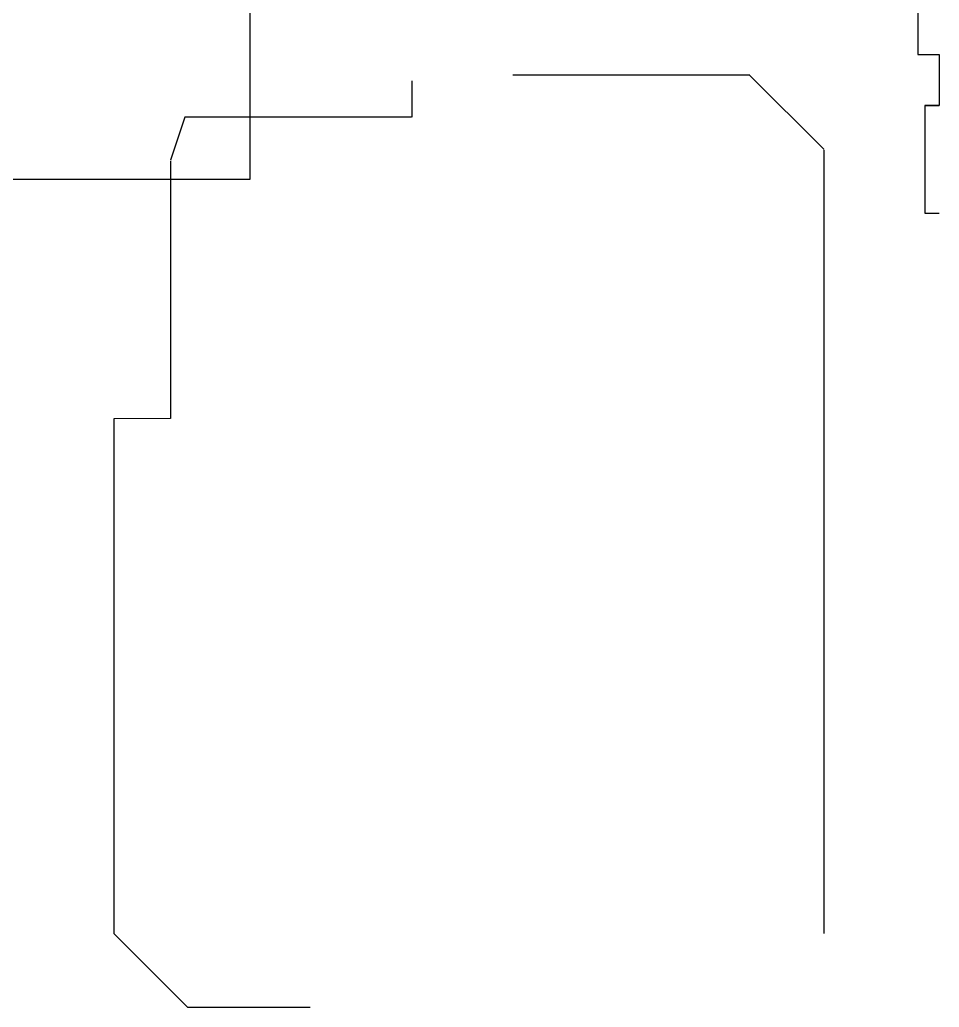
# Model space of a CAD drawing. Extents: x -32.5 to 51.3, y -31.4 to 49.5.
# Drawn here: x 18.93 to 51.34, y -31.38 to 3.42 of the extents above; entities that cross this region are included whole.
import ezdxf

# ---------------------------------------------------------------- set-up
doc = ezdxf.new("R2010")
doc.units = 0
doc.header["$MEASUREMENT"] = 0
for name, color, linetype in [('[OBSTACLE]FENCE', 7, 'CONTINUOUS'), ('[OBSTACLE]WALLS', 7, 'CONTINUOUS'), ('[ZONE]DRIVABLE_ZONE', 9, 'CONTINUOUS')]:
    doc.layers.add(name, color=color, linetype=linetype)

msp = doc.modelspace()

# ---------------------------------------------------------------- linework, layer by layer
at = {"layer": '[OBSTACLE]FENCE'}
for points in [[(36.314, 1.479), (44.661, 1.479)], [(44.643, 1.479), (47.274, -1.147)], [(32.744, 1.262), (32.744, -0.017)], [(24.743, -0.017), (24.243, -1.537)], [(32.738, -0.017), (24.743, -0.017)], [(47.274, -1.171), (47.274, -28.782)], [(24.243, -1.558), (24.243, -10.637)], [(24.243, -10.637), (22.243, -10.645)], [(22.243, -10.645), (22.243, -28.782)], [(22.243, -28.782), (24.843, -31.382)], [(24.843, -31.382), (29.169, -31.382)]]:
    msp.add_lwpolyline(points, dxfattribs=at)
at = {"layer": '[OBSTACLE]WALLS'}
for points in [[(50.581, 9.86), (50.581, 2.198)], [(50.581, 2.198), (51.339, 2.198)], [(51.338, 2.198), (51.336, 0.398)], [(51.336, 0.398), (50.825, 0.398)], [(50.825, 0.398), (50.825, -3.402)], [(50.825, 0.398), (51.336, 0.398)], [(50.825, -3.402), (51.336, -3.402)]]:
    msp.add_lwpolyline(points, dxfattribs=at)
at = {"layer": '[ZONE]DRIVABLE_ZONE'}
msp.add_lwpolyline([(-18.741, -2.199), (27.054, -2.199), (27.075, 48.251), (-18.741, 48.251)], close=True, dxfattribs=at)

doc.saveas('drawing.dxf')
